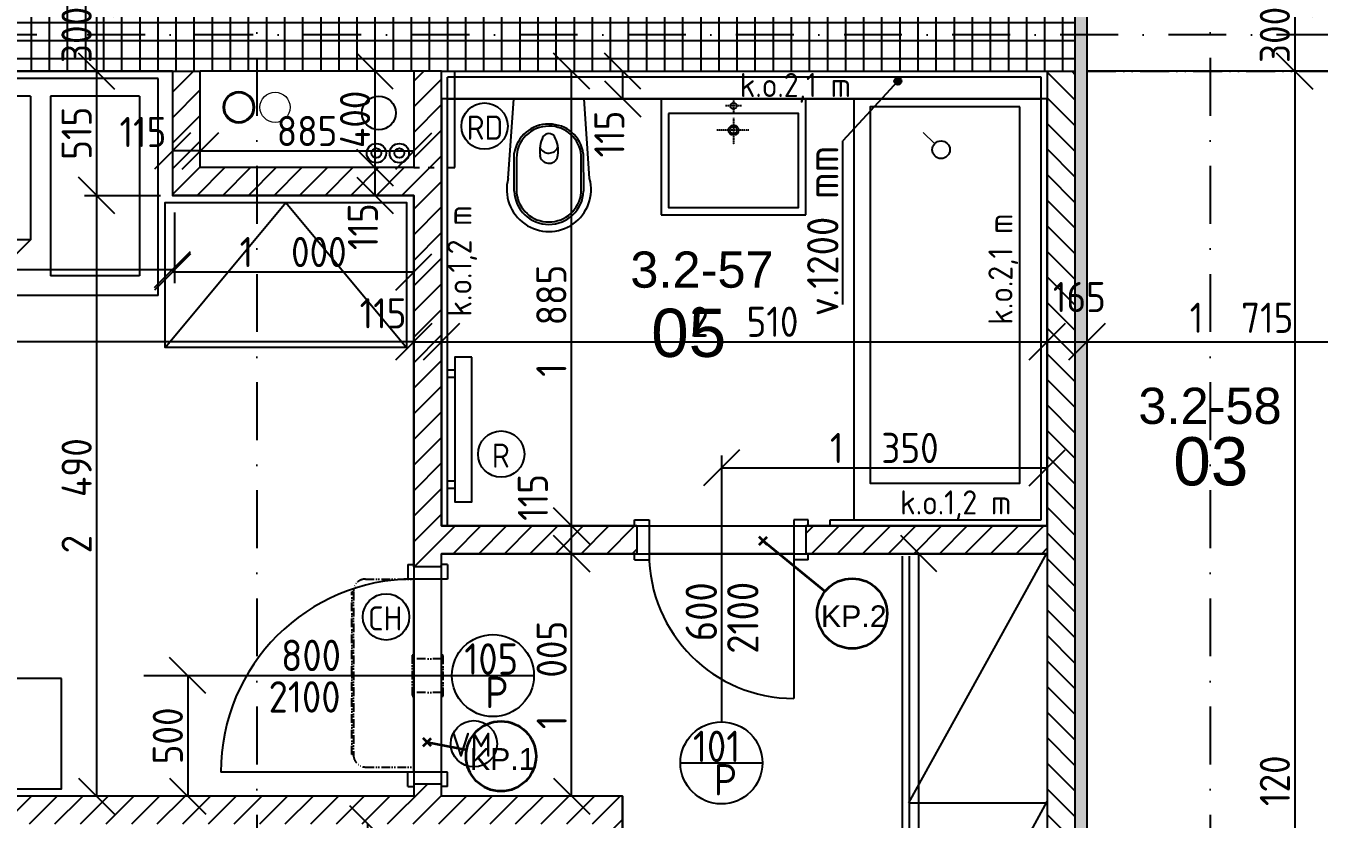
# Model space of a CAD drawing. Extents: x 4511820 to 5180432, y -1526536 to -944957.
# Drawn here: x 4984478 to 4989838, y -1146374 to -1143087 of the extents above; entities that cross this region are included whole.
import ezdxf

# ---------------------------------------------------------------- set-up
doc = ezdxf.new("R2010")
doc.units = 0
doc.header["$MEASUREMENT"] = 0
for name, pattern in [('ACAD_ISO03W100', [30, 12, -18]), ('ACAD_ISO12W100', [22, 12, -3, 0.5, -3, 0.5, -3]), ('BODKOCIARKOVANA_3', [5.6, 3, -1.3, 0, -1.3]), ('DASHED', [0.75, 0.5, -0.25])]:
    doc.linetypes.add(name, pattern=pattern)
doc.layers.get('0').update_dxf_attribs({"linetype": 'CONTINUOUS'})
doc.layers.get('Defpoints').update_dxf_attribs({"color": 61, "linetype": 'CONTINUOUS'})
for name, color, linetype in [('DVERE', 45, 'CONTINUOUS'), ('KÓTY', 4, 'CONTINUOUS'), ('MÚRY', 1, 'CONTINUOUS'), ('osi', 253, 'CONTINUOUS'), ('Plochy', 41, 'CONTINUOUS'), ('POPIS', 7, 'CONTINUOUS'), ('TENKÁ', 7, 'CONTINUOUS'), ('tzb', 153, 'CONTINUOUS'), ('Z-Kúrenie', 101, 'CONTINUOUS'), ('ZARIADENIE', 47, 'CONTINUOUS'), ('ZARIADOVACIE', 144, 'CONTINUOUS'), ('ZZ-chladenie', 133, 'CONTINUOUS'), ('zz-vetr', 52, 'CONTINUOUS'), ('ŠRAFY', 82, 'CONTINUOUS')]:
    doc.layers.add(name, color=color, linetype=linetype)
for name, color, linetype, lineweight in [('preklady', 74, 'CONTINUOUS', 35), ('zz-kanal-daždová', 136, 'CONTINUOUS', 40), ('zz-kanal-splaskova', 37, 'CONTINUOUS', 18)]:
    doc.layers.add(name, color=color, linetype=linetype, lineweight=lineweight)
doc.styles.add('ARIAL', font='arial.ttf')
doc.styles.add('STYLE1', font='isocp.shx')
doc.dimstyles.new('STANDARD-50', dxfattribs={"dimtxt": 125, "dimasz": 150, "dimexe": 10, "dimexo": 200, "dimgap": 20, "dimtad": 1, "dimdsep": 46, "dimlunit": 6, "dimtxsty": 'STYLE1', "dimblk1": 'OBLIQUE', "dimblk2": 'OBLIQUE', "dimsah": 1, "dimcen": 2.5, "dimse1": 1, "dimse2": 1, "dimadec": 0, "dimazin": 0, "dimtfac": 1, "dimtmove": 1, "dimatfit": 3, "dimldrblk": 'OBLIQUE', "dimfxl": 1, "dimtolj": 1, "dimtzin": 0, "dimarcsym": 0})
pattern_1 = [(45, (515270.5, 303822), (-53.0330086, 53.0330086), [])]

# ---------------------------------------------------------------- blocks, each defined once
blk = doc.blocks.new('JEDNOPOSTEL BEZ STOL')
at = {"layer": 'ZARIADENIE', "ltscale": 0.25}
for p, q in [((4459678.1, -1322230.2), (4457678.1, -1322230.2)), ((4457678.1, -1323130.2), (4457678.1, -1322230.2)), ((4459678.1, -1322230.2), (4459678.1, -1323130.2)), ((4459678.1, -1323130.2), (4457678.1, -1323130.2))]:
    blk.add_line(p, q, dxfattribs=at)
at = {"layer": 'ZARIADENIE', "color": 76, "ltscale": 0.25}
for p, q in [((4458999.7, -1322311.3), (4457739.6, -1322311.3)), ((4457739.6, -1323056.9), (4457739.6, -1322311.3)), ((4459149.7, -1322461.3), (4458999.7, -1322311.3)), ((4458999.7, -1322461.3), (4458999.7, -1322311.3)), ((4459601.7, -1322311.3), (4459232.3, -1322311.3)), ((4459232.3, -1323056.9), (4459232.3, -1322311.3)), ((4459601.7, -1323056.9), (4459601.7, -1322311.3)), ((4459149.7, -1322461.3), (4458999.7, -1322461.3)), ((4459149.7, -1323056.9), (4459149.7, -1322461.3)), ((4459149.7, -1323056.9), (4457739.6, -1323056.9)), ((4459601.7, -1323056.9), (4459232.3, -1323056.9))]:
    blk.add_line(p, q, dxfattribs=at)
blk = doc.blocks.new('SKRINA')
at = {"layer": 'ZARIADENIE'}
for p, q in [((4449069, -1324645.2), (4448469, -1324145.2)), ((4448469, -1325145.2), (4449069, -1324645.2))]:
    blk.add_line(p, q, dxfattribs=at)
blk.add_lwpolyline([(4448469, -1324145.2), (4448469, -1325145.2), (4449069, -1325145.2), (4449069, -1324145.2)], close=True, dxfattribs=at)
blk = doc.blocks.new('_OBLIQUE')
at = {"color": 0, "linetype": 'ByBlock'}
blk.add_line((-0.5, -0.5), (0.5, 0.5), dxfattribs=at)
blk = doc.blocks.new('*D18473')
at = {"layer": 'Defpoints', "color": 0}
for p in [(4984913.5, -1142974.2), (4984771, -1143274.2), (4984913.5, -1143274.2)]:
    blk.add_point(p, dxfattribs=at)
at = {"layer": 'KÓTY', "color": 0, "lineweight": -2}
blk.add_line((4984771, -1142974.2), (4984771, -1143274.2), dxfattribs=at)
at = {"layer": 'KÓTY', "color": 0, "linetype": 'ByBlock', "lineweight": -2, "xscale": 150, "yscale": 150, "zscale": 150}
for p, rotation in [((4984771, -1142974.2), 90), ((4984771, -1143274.2), 270)]:
    blk.add_blockref('_OBLIQUE', p, dxfattribs=dict(at, rotation=rotation))
at = {"layer": 'KÓTY', "color": 0, "insert": (4984688.5, -1143124.2), "char_height": 125, "attachment_point": 5, "rotation": 90, "style": 'STYLE1'}
blk.add_mtext('\\A1;300', dxfattribs=at)
blk = doc.blocks.new('*D18474')
at = {"layer": 'Defpoints', "color": 0}
for p in [(4984913.5, -1143274.2), (4984771, -1143789.2), (4985086, -1143789.2)]:
    blk.add_point(p, dxfattribs=at)
at = {"layer": 'KÓTY', "color": 0, "lineweight": -2}
blk.add_line((4984771, -1143274.2), (4984771, -1143789.2), dxfattribs=at)
at = {"layer": 'KÓTY', "color": 0, "linetype": 'ByBlock', "lineweight": -2, "xscale": 150, "yscale": 150, "zscale": 150}
for p, rotation in [((4984771, -1143274.2), 90), ((4984771, -1143789.2), 270)]:
    blk.add_blockref('_OBLIQUE', p, dxfattribs=dict(at, rotation=rotation))
at = {"layer": 'KÓTY', "color": 0, "insert": (4984688.5, -1143531.7), "char_height": 125, "attachment_point": 5, "rotation": 90, "style": 'STYLE1'}
blk.add_mtext('\\A1;515', dxfattribs=at)
blk = doc.blocks.new('*D18475')
at = {"layer": 'Defpoints', "color": 0}
for p in [(4985086, -1143789.2), (4984771, -1146279.2), (4985086, -1146279.2)]:
    blk.add_point(p, dxfattribs=at)
at = {"layer": 'KÓTY', "color": 0, "lineweight": -2}
blk.add_line((4984771, -1143789.2), (4984771, -1146279.2), dxfattribs=at)
at = {"layer": 'KÓTY', "color": 0, "linetype": 'ByBlock', "lineweight": -2, "xscale": 150, "yscale": 150, "zscale": 150}
for p, rotation in [((4984771, -1143789.2), 90), ((4984771, -1146279.2), 270)]:
    blk.add_blockref('_OBLIQUE', p, dxfattribs=dict(at, rotation=rotation))
at = {"layer": 'KÓTY', "color": 0, "insert": (4984688.5, -1145034.2), "char_height": 125, "attachment_point": 5, "rotation": 90, "style": 'STYLE1'}
blk.add_mtext('\\A1;2ﾠ490', dxfattribs=at)
blk = doc.blocks.new('*D18499')
at = {"layer": 'Defpoints', "color": 0}
for p in [(4987884, -1143274.2), (4986951.5, -1143389.2), (4987884, -1143389.2)]:
    blk.add_point(p, dxfattribs=at)
at = {"layer": 'KÓTY', "color": 0, "lineweight": -2}
blk.add_line((4986951.5, -1143274.2), (4986951.5, -1143389.2), dxfattribs=at)
at = {"layer": 'KÓTY', "color": 0, "linetype": 'ByBlock', "lineweight": -2, "xscale": 150, "yscale": 150, "zscale": 150}
for p, rotation in [((4986951.5, -1143274.2), 90), ((4986951.5, -1143389.2), 270)]:
    blk.add_blockref('_OBLIQUE', p, dxfattribs=dict(at, rotation=rotation))
at = {"layer": 'KÓTY', "color": 0, "insert": (4986896.5, -1143535), "char_height": 125, "attachment_point": 5, "rotation": 90, "style": 'STYLE1'}
blk.add_mtext('\\A1;115', dxfattribs=at)
blk = doc.blocks.new('*D18500')
at = {"layer": 'Defpoints', "color": 0}
for p in [(4985086, -1143789.2), (4986086, -1143789.2), (4986086, -1144106.5)]:
    blk.add_point(p, dxfattribs=at)
at = {"layer": 'KÓTY', "color": 0, "lineweight": -2}
blk.add_line((4985086, -1144106.5), (4986086, -1144106.5), dxfattribs=at)
at = {"layer": 'KÓTY', "color": 0, "linetype": 'ByBlock', "lineweight": -2, "xscale": 150, "yscale": 150, "zscale": 150, "rotation": 180}
blk.add_blockref('_OBLIQUE', (4985086, -1144106.5), dxfattribs=at)
at = {"layer": 'KÓTY', "color": 0, "linetype": 'ByBlock', "lineweight": -2, "xscale": 150, "yscale": 150, "zscale": 150}
blk.add_blockref('_OBLIQUE', (4986086, -1144106.5), dxfattribs=at)
at = {"layer": 'KÓTY', "color": 0, "insert": (4985586, -1144024), "char_height": 125, "attachment_point": 5, "style": 'STYLE1'}
blk.add_mtext('\\A1;1ﾠ000', dxfattribs=at)
blk = doc.blocks.new('*D18501')
at = {"layer": 'Defpoints', "color": 0}
for p in [(4980951, -1143789.2), (4986086, -1143789.2), (4980951, -1144395.5)]:
    blk.add_point(p, dxfattribs=at)
at = {"layer": 'KÓTY', "color": 0, "lineweight": -2}
blk.add_line((4986086, -1144395.5), (4980951, -1144395.5), dxfattribs=at)
at = {"layer": 'KÓTY', "color": 0, "linetype": 'ByBlock', "lineweight": -2, "xscale": 150, "yscale": 150, "zscale": 150, "rotation": 180}
blk.add_blockref('_OBLIQUE', (4980951, -1144395.5), dxfattribs=at)
at = {"layer": 'KÓTY', "color": 0, "linetype": 'ByBlock', "lineweight": -2, "xscale": 150, "yscale": 150, "zscale": 150}
blk.add_blockref('_OBLIQUE', (4986086, -1144395.5), dxfattribs=at)
at = {"layer": 'KÓTY', "color": 0, "insert": (4983518.5, -1144313), "char_height": 125, "attachment_point": 5, "style": 'STYLE1'}
blk.add_mtext('\\A1;5ﾠ135', dxfattribs=at)
blk = doc.blocks.new('*D18502')
at = {"layer": 'Defpoints', "color": 0}
for p in [(4986086, -1144395.5), (4986201, -1144395.5), (4986201, -1144395.5)]:
    blk.add_point(p, dxfattribs=at)
at = {"layer": 'KÓTY', "color": 0, "lineweight": -2}
blk.add_line((4986086, -1144395.5), (4986201, -1144395.5), dxfattribs=at)
at = {"layer": 'KÓTY', "color": 0, "linetype": 'ByBlock', "lineweight": -2, "xscale": 150, "yscale": 150, "zscale": 150, "rotation": 180}
blk.add_blockref('_OBLIQUE', (4986086, -1144395.5), dxfattribs=at)
at = {"layer": 'KÓTY', "color": 0, "linetype": 'ByBlock', "lineweight": -2, "xscale": 150, "yscale": 150, "zscale": 150}
blk.add_blockref('_OBLIQUE', (4986201, -1144395.5), dxfattribs=at)
at = {"layer": 'KÓTY', "color": 0, "insert": (4985958.5, -1144278), "char_height": 125, "attachment_point": 5, "style": 'STYLE1'}
blk.add_mtext('\\A1;115', dxfattribs=at)
blk = doc.blocks.new('*D18503')
at = {"layer": 'Defpoints', "color": 0}
for p in [(4986201, -1144395.5), (4988711, -1144395.5), (4988711, -1144395.5)]:
    blk.add_point(p, dxfattribs=at)
at = {"layer": 'KÓTY', "color": 0, "lineweight": -2}
blk.add_line((4986201, -1144395.5), (4988711, -1144395.5), dxfattribs=at)
at = {"layer": 'KÓTY', "color": 0, "linetype": 'ByBlock', "lineweight": -2, "xscale": 150, "yscale": 150, "zscale": 150, "rotation": 180}
blk.add_blockref('_OBLIQUE', (4986201, -1144395.5), dxfattribs=at)
at = {"layer": 'KÓTY', "color": 0, "linetype": 'ByBlock', "lineweight": -2, "xscale": 150, "yscale": 150, "zscale": 150}
blk.add_blockref('_OBLIQUE', (4988711, -1144395.5), dxfattribs=at)
at = {"layer": 'KÓTY', "color": 0, "insert": (4987456, -1144313), "char_height": 125, "attachment_point": 5, "style": 'STYLE1'}
blk.add_mtext('\\A1;2ﾠ510', dxfattribs=at)
blk = doc.blocks.new('*D18504')
at = {"layer": 'Defpoints', "color": 0}
for p in [(4988711, -1144395.5), (4988876, -1144395.5), (4988876, -1144395.5)]:
    blk.add_point(p, dxfattribs=at)
at = {"layer": 'KÓTY', "color": 0, "lineweight": -2}
blk.add_line((4988711, -1144395.5), (4988876, -1144395.5), dxfattribs=at)
at = {"layer": 'KÓTY', "color": 0, "linetype": 'ByBlock', "lineweight": -2, "xscale": 150, "yscale": 150, "zscale": 150, "rotation": 180}
blk.add_blockref('_OBLIQUE', (4988711, -1144395.5), dxfattribs=at)
at = {"layer": 'KÓTY', "color": 0, "linetype": 'ByBlock', "lineweight": -2, "xscale": 150, "yscale": 150, "zscale": 150}
blk.add_blockref('_OBLIQUE', (4988876, -1144395.5), dxfattribs=at)
at = {"layer": 'KÓTY', "color": 0, "insert": (4988844.3, -1144210.5), "char_height": 125, "attachment_point": 5, "style": 'STYLE1'}
blk.add_mtext('\\A1;165', dxfattribs=at)
blk = doc.blocks.new('*D18505')
at = {"layer": 'Defpoints', "color": 0}
for p in [(4988876, -1144395.5), (4990591, -1144395.5), (4990591, -1144395.5)]:
    blk.add_point(p, dxfattribs=at)
at = {"layer": 'KÓTY', "color": 0, "lineweight": -2}
blk.add_line((4988876, -1144395.5), (4990591, -1144395.5), dxfattribs=at)
at = {"layer": 'KÓTY', "color": 0, "linetype": 'ByBlock', "lineweight": -2, "xscale": 150, "yscale": 150, "zscale": 150, "rotation": 180}
blk.add_blockref('_OBLIQUE', (4988876, -1144395.5), dxfattribs=at)
at = {"layer": 'KÓTY', "color": 0, "linetype": 'ByBlock', "lineweight": -2, "xscale": 150, "yscale": 150, "zscale": 150}
blk.add_blockref('_OBLIQUE', (4990591, -1144395.5), dxfattribs=at)
at = {"layer": 'KÓTY', "color": 0, "insert": (4989516.5, -1144296.5), "char_height": 125, "attachment_point": 5, "style": 'STYLE1'}
blk.add_mtext('\\A1;1ﾠ715', dxfattribs=at)
blk = doc.blocks.new('*D18509')
at = {"layer": 'Defpoints', "color": 0}
for p in [(4985086, -1143531.7), (4980951, -1143804.2), (4985086, -1144096.5)]:
    blk.add_point(p, dxfattribs=at)
at = {"layer": 'KÓTY', "color": 0, "lineweight": -2}
blk.add_line((4980951, -1144096.5), (4985086, -1144096.5), dxfattribs=at)
at = {"layer": 'KÓTY', "color": 0, "linetype": 'ByBlock', "lineweight": -2, "xscale": 150, "yscale": 150, "zscale": 150, "rotation": 180}
blk.add_blockref('_OBLIQUE', (4980951, -1144096.5), dxfattribs=at)
at = {"layer": 'KÓTY', "color": 0, "linetype": 'ByBlock', "lineweight": -2, "xscale": 150, "yscale": 150, "zscale": 150}
blk.add_blockref('_OBLIQUE', (4985086, -1144096.5), dxfattribs=at)
at = {"layer": 'KÓTY', "color": 0, "insert": (4983018.5, -1144014), "char_height": 125, "attachment_point": 5, "style": 'STYLE1'}
blk.add_mtext('\\A1;4ﾠ135', dxfattribs=at)
blk = doc.blocks.new('*D18510')
at = {"layer": 'Defpoints', "color": 0}
for p in [(4987361, -1144866.5), (4988711, -1144866.5), (4988711, -1144918.5)]:
    blk.add_point(p, dxfattribs=at)
at = {"layer": 'KÓTY', "color": 0, "lineweight": -2}
blk.add_line((4987361, -1144918.5), (4988711, -1144918.5), dxfattribs=at)
at = {"layer": 'KÓTY', "color": 0, "linetype": 'ByBlock', "lineweight": -2, "xscale": 150, "yscale": 150, "zscale": 150, "rotation": 180}
blk.add_blockref('_OBLIQUE', (4987361, -1144918.5), dxfattribs=at)
at = {"layer": 'KÓTY', "color": 0, "linetype": 'ByBlock', "lineweight": -2, "xscale": 150, "yscale": 150, "zscale": 150}
blk.add_blockref('_OBLIQUE', (4988711, -1144918.5), dxfattribs=at)
at = {"layer": 'KÓTY', "color": 0, "insert": (4988036, -1144836), "char_height": 125, "attachment_point": 5, "style": 'STYLE1'}
blk.add_mtext('\\A1;1ﾠ350', dxfattribs=at)
blk = doc.blocks.new('*D18511')
at = {"layer": 'Defpoints', "color": 0}
for p in [(4986584, -1145779.2), (4984998, -1146279.2), (4985149, -1146279.2)]:
    blk.add_point(p, dxfattribs=at)
at = {"layer": 'KÓTY', "color": 0, "lineweight": -2}
blk.add_line((4985149, -1145779.2), (4985149, -1146279.2), dxfattribs=at)
at = {"layer": 'KÓTY', "color": 0, "linetype": 'ByBlock', "lineweight": -2, "xscale": 150, "yscale": 150, "zscale": 150}
for p, rotation in [((4985149, -1145779.2), 90), ((4985149, -1146279.2), 270)]:
    blk.add_blockref('_OBLIQUE', p, dxfattribs=dict(at, rotation=rotation))
at = {"layer": 'KÓTY', "color": 0, "insert": (4985066.5, -1146029.2), "char_height": 125, "attachment_point": 5, "rotation": 90, "style": 'STYLE1'}
blk.add_mtext('\\A1;500', dxfattribs=at)
blk = doc.blocks.new('*D18512')
at = {"layer": 'Defpoints', "color": 0}
for p in [(4986740, -1145274.2), (4986951, -1145274.2), (4986951, -1146279.2)]:
    blk.add_point(p, dxfattribs=at)
at = {"layer": 'KÓTY', "color": 0, "lineweight": -2}
blk.add_line((4986740, -1146279.2), (4986740, -1145274.2), dxfattribs=at)
at = {"layer": 'KÓTY', "color": 0, "linetype": 'ByBlock', "lineweight": -2, "xscale": 150, "yscale": 150, "zscale": 150}
for p, rotation in [((4986740, -1145274.2), 90), ((4986740, -1146279.2), 270)]:
    blk.add_blockref('_OBLIQUE', p, dxfattribs=dict(at, rotation=rotation))
at = {"layer": 'KÓTY', "color": 0, "insert": (4986657.5, -1145776.7), "char_height": 125, "attachment_point": 5, "rotation": 90, "style": 'STYLE1'}
blk.add_mtext('\\A1;1ﾠ005', dxfattribs=at)
blk = doc.blocks.new('*D18513')
at = {"layer": 'Defpoints', "color": 0}
for p in [(4986740, -1145159.2), (4986740, -1145159.2), (4986740, -1145274.2)]:
    blk.add_point(p, dxfattribs=at)
at = {"layer": 'KÓTY', "color": 0, "lineweight": -2}
blk.add_line((4986740, -1145274.2), (4986740, -1145159.2), dxfattribs=at)
at = {"layer": 'KÓTY', "color": 0, "linetype": 'ByBlock', "lineweight": -2, "xscale": 150, "yscale": 150, "zscale": 150}
for p, rotation in [((4986740, -1145159.2), 90), ((4986740, -1145274.2), 270)]:
    blk.add_blockref('_OBLIQUE', p, dxfattribs=dict(at, rotation=rotation))
at = {"layer": 'KÓTY', "color": 0, "insert": (4986579.5, -1145041), "char_height": 125, "attachment_point": 5, "rotation": 90, "style": 'STYLE1'}
blk.add_mtext('\\A1;115', dxfattribs=at)
blk = doc.blocks.new('*D18514')
at = {"layer": 'Defpoints', "color": 0}
for p in [(4986201, -1143274.2), (4986740, -1143274.2), (4986201, -1145159.2)]:
    blk.add_point(p, dxfattribs=at)
at = {"layer": 'KÓTY', "color": 0, "lineweight": -2}
blk.add_line((4986740, -1145159.2), (4986740, -1143274.2), dxfattribs=at)
at = {"layer": 'KÓTY', "color": 0, "linetype": 'ByBlock', "lineweight": -2, "xscale": 150, "yscale": 150, "zscale": 150}
for p, rotation in [((4986740, -1143274.2), 90), ((4986740, -1145159.2), 270)]:
    blk.add_blockref('_OBLIQUE', p, dxfattribs=dict(at, rotation=rotation))
at = {"layer": 'KÓTY', "color": 0, "insert": (4986656, -1144309), "char_height": 125, "attachment_point": 5, "rotation": 90, "style": 'STYLE1'}
blk.add_mtext('\\A1;1ﾠ885', dxfattribs=at)
blk = doc.blocks.new('*D18516')
at = {"layer": 'Defpoints', "color": 0}
for p in [(4985748, -1146394.2), (4985896, -1146394.2), (4985748, -1147444.2)]:
    blk.add_point(p, dxfattribs=at)
at = {"layer": 'KÓTY', "color": 0, "lineweight": -2}
blk.add_line((4985896, -1147444.2), (4985896, -1146394.2), dxfattribs=at)
at = {"layer": 'KÓTY', "color": 0, "linetype": 'ByBlock', "lineweight": -2, "xscale": 150, "yscale": 150, "zscale": 150}
for p, rotation in [((4985896, -1146394.2), 90), ((4985896, -1147444.2), 270)]:
    blk.add_blockref('_OBLIQUE', p, dxfattribs=dict(at, rotation=rotation))
at = {"layer": 'KÓTY', "color": 0, "insert": (4985813.5, -1146919.2), "char_height": 125, "attachment_point": 5, "rotation": 90, "style": 'STYLE1'}
blk.add_mtext('\\A1;1ﾠ050', dxfattribs=at)
blk = doc.blocks.new('*D18526')
at = {"layer": 'Defpoints', "color": 0}
for p in [(4989737, -1142974.2), (4989737, -1143274.2), (4989737, -1143274.2)]:
    blk.add_point(p, dxfattribs=at)
at = {"layer": 'KÓTY', "color": 0, "lineweight": -2}
blk.add_line((4989737, -1142974.2), (4989737, -1143274.2), dxfattribs=at)
at = {"layer": 'KÓTY', "color": 0, "linetype": 'ByBlock', "lineweight": -2, "xscale": 150, "yscale": 150, "zscale": 150}
for p, rotation in [((4989737, -1142974.2), 90), ((4989737, -1143274.2), 270)]:
    blk.add_blockref('_OBLIQUE', p, dxfattribs=dict(at, rotation=rotation))
at = {"layer": 'KÓTY', "color": 0, "insert": (4989654.5, -1143124.2), "char_height": 125, "attachment_point": 5, "rotation": 90, "style": 'STYLE1'}
blk.add_mtext('\\A1;300', dxfattribs=at)
blk = doc.blocks.new('*D18527')
at = {"layer": 'Defpoints', "color": 0}
for p in [(4988876, -1143274.2), (4988876, -1149394.2), (4989737, -1149394.2)]:
    blk.add_point(p, dxfattribs=at)
at = {"layer": 'KÓTY', "color": 0, "lineweight": -2}
blk.add_line((4989737, -1143274.2), (4989737, -1149394.2), dxfattribs=at)
at = {"layer": 'KÓTY', "color": 0, "linetype": 'ByBlock', "lineweight": -2, "xscale": 150, "yscale": 150, "zscale": 150}
for p, rotation in [((4989737, -1143274.2), 90), ((4989737, -1149394.2), 270)]:
    blk.add_blockref('_OBLIQUE', p, dxfattribs=dict(at, rotation=rotation))
at = {"layer": 'KÓTY', "color": 0, "insert": (4989654.5, -1146334.2), "char_height": 125, "attachment_point": 5, "rotation": 90, "style": 'STYLE1'}
blk.add_mtext('\\A1;6ﾠ120', dxfattribs=at)
blk = doc.blocks.new('*D18560')
at = {"layer": 'Defpoints', "color": 0}
for p in [(4985201, -1143274.2), (4986086, -1143274.2), (4986086, -1143605)]:
    blk.add_point(p, dxfattribs=at)
at = {"layer": 'KÓTY', "color": 0, "lineweight": -2}
blk.add_line((4985201, -1143605), (4986086, -1143605), dxfattribs=at)
at = {"layer": 'KÓTY', "color": 0, "linetype": 'ByBlock', "lineweight": -2, "xscale": 150, "yscale": 150, "zscale": 150, "rotation": 180}
blk.add_blockref('_OBLIQUE', (4985201, -1143605), dxfattribs=at)
at = {"layer": 'KÓTY', "color": 0, "linetype": 'ByBlock', "lineweight": -2, "xscale": 150, "yscale": 150, "zscale": 150}
blk.add_blockref('_OBLIQUE', (4986086, -1143605), dxfattribs=at)
at = {"layer": 'KÓTY', "color": 0, "insert": (4985643.5, -1143522.5), "char_height": 125, "attachment_point": 5, "style": 'STYLE1'}
blk.add_mtext('\\A1;885', dxfattribs=at)
blk = doc.blocks.new('*D18561')
at = {"layer": 'Defpoints', "color": 0}
for p in [(4985086, -1143605), (4985086, -1143605), (4985201, -1143605)]:
    blk.add_point(p, dxfattribs=at)
at = {"layer": 'KÓTY', "color": 0, "lineweight": -2}
blk.add_line((4985201, -1143605), (4985086, -1143605), dxfattribs=at)
at = {"layer": 'KÓTY', "color": 0, "linetype": 'ByBlock', "lineweight": -2, "xscale": 150, "yscale": 150, "zscale": 150, "rotation": 180}
blk.add_blockref('_OBLIQUE', (4985086, -1143605), dxfattribs=at)
at = {"layer": 'KÓTY', "color": 0, "linetype": 'ByBlock', "lineweight": -2, "xscale": 150, "yscale": 150, "zscale": 150}
blk.add_blockref('_OBLIQUE', (4985201, -1143605), dxfattribs=at)
at = {"layer": 'KÓTY', "color": 0, "insert": (4984963.5, -1143526.5), "char_height": 125, "attachment_point": 5, "style": 'STYLE1'}
blk.add_mtext('\\A1;115', dxfattribs=at)
blk = doc.blocks.new('*D18562')
at = {"layer": 'Defpoints', "color": 0}
for p in [(4986086, -1143274.2), (4985925, -1143674.2), (4986086, -1143674.2)]:
    blk.add_point(p, dxfattribs=at)
at = {"layer": 'KÓTY', "color": 0, "lineweight": -2}
blk.add_line((4985925, -1143274.2), (4985925, -1143674.2), dxfattribs=at)
at = {"layer": 'KÓTY', "color": 0, "linetype": 'ByBlock', "lineweight": -2, "xscale": 150, "yscale": 150, "zscale": 150}
for p, rotation in [((4985925, -1143274.2), 90), ((4985925, -1143674.2), 270)]:
    blk.add_blockref('_OBLIQUE', p, dxfattribs=dict(at, rotation=rotation))
at = {"layer": 'KÓTY', "color": 0, "insert": (4985842.5, -1143474.2), "char_height": 125, "attachment_point": 5, "rotation": 90, "style": 'STYLE1'}
blk.add_mtext('\\A1;400', dxfattribs=at)
blk = doc.blocks.new('*D18563')
at = {"layer": 'Defpoints', "color": 0}
for p in [(4986086, -1143674.2), (4985925, -1143789.2), (4986086, -1143789.2)]:
    blk.add_point(p, dxfattribs=at)
at = {"layer": 'KÓTY', "color": 0, "lineweight": -2}
blk.add_line((4985925, -1143674.2), (4985925, -1143789.2), dxfattribs=at)
at = {"layer": 'KÓTY', "color": 0, "linetype": 'ByBlock', "lineweight": -2, "xscale": 150, "yscale": 150, "zscale": 150}
for p, rotation in [((4985925, -1143674.2), 90), ((4985925, -1143789.2), 270)]:
    blk.add_blockref('_OBLIQUE', p, dxfattribs=dict(at, rotation=rotation))
at = {"layer": 'KÓTY', "color": 0, "insert": (4985875, -1143919), "char_height": 125, "attachment_point": 5, "rotation": 90, "style": 'STYLE1'}
blk.add_mtext('\\A1;115', dxfattribs=at)
blk = doc.blocks.new('*D18564')
at = {"layer": 'Defpoints', "color": 0}
for p in [(4988179, -1145274.2), (4988522.5, -1145274.2), (4988580, -1149394.2)]:
    blk.add_point(p, dxfattribs=at)
at = {"layer": 'KÓTY', "color": 0, "lineweight": -2}
blk.add_line((4988179, -1149394.2), (4988179, -1145274.2), dxfattribs=at)
at = {"layer": 'KÓTY', "color": 0, "linetype": 'ByBlock', "lineweight": -2, "xscale": 150, "yscale": 150, "zscale": 150}
for p, rotation in [((4988179, -1145274.2), 90), ((4988179, -1149394.2), 270)]:
    blk.add_blockref('_OBLIQUE', p, dxfattribs=dict(at, rotation=rotation))
at = {"layer": 'KÓTY', "color": 0, "insert": (4988096.5, -1147334.2), "char_height": 125, "attachment_point": 5, "rotation": 90, "style": 'STYLE1'}
blk.add_mtext('\\A1;4ﾠ120', dxfattribs=at)
blk = doc.blocks.new('chlj3')
at = {"layer": 'ZZ-chladenie', "linetype": 'ACAD_ISO12W100', "ltscale": 3}
for p, q in [((5005195.8, -1151691.8), (5005395.8, -1151691.8)), ((5005195.8, -1152470.8), (5005395.8, -1152470.8))]:
    blk.add_line(p, q, dxfattribs=at)
blk.add_lwpolyline([(5005145.8, -1152419.2), (5005138.4, -1152419.2), (5005138.4, -1151744.5), (5005145.8, -1151744.5)], close=True, dxfattribs=at)
for centre, start, end in [((5005195.8, -1151741.8), 90, 180), ((5005195.8, -1152420.8), 180, 270)]:
    blk.add_arc(centre, 50, start, end, dxfattribs=at)

msp = doc.modelspace()

# ---------------------------------------------------------------- hatches: boundary and pattern name
at = {"layer": 'KÓTY'}
h = msp.add_hatch(color=256, dxfattribs=at)
h.dxf.hatch_style = 1
h.paths.add_polyline_path([(4988107.5, -1143315.5, 0.65381715), (4988082.326, -1143304.478, 1.52947961)])
at = {"layer": 'ŠRAFY', "ltscale": 0.25}
h = msp.add_hatch(dxfattribs=at)
h.set_pattern_fill('ANSI37', color=256, scale=600, angle=45)
h.set_pattern_definition([(90, (-3307273.674, 668852.734), (-75, 1e-14), []), (180, (-3307273.674, 668852.734), (-1e-14, -75), [])])
h.paths.add_polyline_path([(4988826, -1142974.191), (4980951, -1142974.191), (4980951, -1143274.191), (4985086, -1143274.191), (4985201, -1143274.191), (4986086, -1143274.191), (4986201, -1143274.191), (4988711, -1143274.191), (4988826, -1143274.191)])
at = {"layer": 'ŠRAFY'}
h = msp.add_hatch(dxfattribs=at)
h.set_pattern_fill('DOTS', color=256, scale=250, angle=90)
h.set_pattern_definition([(90, (-71441.844, -23850), (-15.625, 7.8125), [0, -15.625])])
h.paths.add_polyline_path([(4988876, -1151249.191), (4988876, -1149694.191), (4988876, -1149394.191), (4988876, -1143274.191), (4988876, -1142974.191), (4988826, -1142974.191), (4988826, -1143274.191), (4988826, -1149394.191), (4988826, -1149694.191), (4988826, -1151299.191)])
at = {"layer": 'ŠRAFY', "ltscale": 0.25}
h = msp.add_hatch(dxfattribs=at)
h.set_pattern_fill('ANSI31', color=256, scale=600, style=0)
h.set_pattern_definition(pattern_1)
h.paths.add_polyline_path([(4986086, -1145329.191), (4986201, -1145329.191), (4986201, -1145319.191), (4986201, -1145274.191), (4987001, -1145274.191), (4987011, -1145274.191), (4987011, -1145159.191), (4987001, -1145159.191), (4986226, -1145159.191), (4986201, -1145159.191), (4986201, -1143789.191), (4986201, -1143274.191), (4986086, -1143274.191), (4986086, -1143674.191), (4985201, -1143674.191), (4985201, -1143274.191), (4985086, -1143274.191), (4985086, -1143789.191), (4986086, -1143789.191), (4986086, -1145319.191)])
h = msp.add_hatch(dxfattribs=at)
h.set_pattern_fill('ANSI31', color=256, scale=600, angle=90, style=0)
h.set_pattern_definition([(135, (-2976355.03, 198812.926), (-53.0330086, -53.0330086), [])])
h.paths.add_polyline_path([(4988826, -1149394.191), (4988826, -1143274.191), (4988711, -1143274.191), (4988711, -1145159.191), (4988711, -1145274.191), (4988711, -1149394.191)])
h = msp.add_hatch(dxfattribs=at)
h.set_pattern_fill('ANSI31', color=256, scale=600, style=0)
h.set_pattern_definition(pattern_1)
h.paths.add_polyline_path([(4987711, -1145159.191), (4987711, -1145274.191), (4987721, -1145274.191), (4988711, -1145274.191), (4988711, -1145159.191), (4987811, -1145159.191), (4987721, -1145159.191)])
h = msp.add_hatch(dxfattribs=at)
h.set_pattern_fill('ANSI31', color=256, scale=600, style=0)
h.set_pattern_definition(pattern_1)
h.paths.add_polyline_path([(4980951, -1146394.191), (4986836, -1146394.191), (4986836, -1146994.191), (4986951, -1146994.191), (4986951, -1146279.191), (4986201, -1146279.191), (4986201, -1146229.191), (4986086, -1146229.191), (4986086, -1146279.191), (4980951, -1146279.191)])

# ---------------------------------------------------------------- linework, layer by layer
at = {"layer": 'DVERE', "ltscale": 0.25}
for p, q in [((4987361, -1144866.535), (4987361, -1145971.191)), ((4987001, -1145134.191), (4987061, -1145134.191)), ((4987001, -1145159.191), (4987001, -1145134.191)), ((4987061, -1145134.191), (4987061, -1145299.191)), ((4987721, -1145134.191), (4987661, -1145134.191)), ((4987661, -1145134.191), (4987661, -1145299.191)), ((4987721, -1145159.191), (4987721, -1145134.191)), ((4987061, -1145159.191), (4987661, -1145159.191)), ((4987001, -1145299.191), (4987001, -1145274.191)), ((4987001, -1145299.191), (4987061, -1145299.191)), ((4987661, -1145274.191), (4987061, -1145274.191)), ((4987661, -1145274.191), (4987661, -1145874.191)), ((4987721, -1145299.191), (4987661, -1145299.191)), ((4987721, -1145299.191), (4987721, -1145274.191)), ((4986061, -1145319.191), (4986061, -1145379.191)), ((4986061, -1145319.191), (4986086, -1145319.191)), ((4986226, -1145319.191), (4986201, -1145319.191)), ((4986226, -1145319.191), (4986226, -1145379.191)), ((4986226, -1145379.191), (4986061, -1145379.191)), ((4986086, -1146179.191), (4986086, -1145379.191)), ((4986201, -1146179.191), (4986201, -1145379.191)), ((4984967.5, -1145779.191), (4986370.156, -1145779.191)), ((4986244, -1145779.191), (4986584, -1145779.191)), ((4987191, -1146141.191), (4987531, -1146141.191)), ((4986086, -1146179.191), (4985286, -1146179.191)), ((4986061, -1146239.191), (4986061, -1146179.191)), ((4986226, -1146179.191), (4986061, -1146179.191)), ((4986226, -1146239.191), (4986226, -1146179.191)), ((4986061, -1146239.191), (4986086, -1146239.191)), ((4986226, -1146239.191), (4986201, -1146239.191))]:
    msp.add_line(p, q, dxfattribs=at)
for centre in [(4986414, -1145779.191), (4987361, -1146141.191)]:
    msp.add_circle(centre, 170, dxfattribs=at)
for centre, radius, start, end in [((4987661, -1145274.191), 600, 180, 270), ((4986086, -1146179.191), 800, 90, 180)]:
    msp.add_arc(centre, radius, start, end, dxfattribs=at)
at = {"layer": 'KÓTY'}
for p, q in [((4988092.5, -1143315.5), (4987864.5, -1143562.5)), ((4987864.5, -1144242), (4987864.5, -1143562.5)), ((4984720.5, -1143789.191), (4985035.5, -1143789.191)), ((4985096, -1144153), (4985096, -1143860.191))]:
    msp.add_line(p, q, dxfattribs=at)
msp.add_circle((4988092.5, -1143315.5), 15, dxfattribs=at)
at = {"layer": 'MÚRY'}
for p, q in [((4988876, -1142974.191), (4988876, -1151249.191)), ((4985086, -1143274.191), (4980951, -1143274.191)), ((4986086, -1143274.191), (4986086, -1143674.191)), ((4988711, -1143274.191), (4988711, -1145159.191)), ((4988711, -1145274.191), (4988711, -1149394.191)), ((4986086, -1146279.191), (4980951, -1146279.191)), ((4986951, -1146279.191), (4986201, -1146279.191))]:
    msp.add_line(p, q, dxfattribs=at)
at = {"layer": 'MÚRY', "ltscale": 0.25}
for p, q in [((4985086, -1143274.191), (4985086, -1143789.191)), ((4986086, -1143274.191), (4985201, -1143274.191)), ((4985201, -1143674.191), (4985201, -1143274.191)), ((4986201, -1143274.191), (4988711, -1143274.191)), ((4986201, -1143789.191), (4986201, -1143274.191)), ((4986086, -1143674.191), (4985201, -1143674.191)), ((4986086, -1143789.191), (4985086, -1143789.191)), ((4986086, -1145329.191), (4986086, -1143789.191)), ((4986201, -1145159.191), (4986201, -1143789.191)), ((4987011, -1145159.191), (4986201, -1145159.191)), ((4987011, -1145159.191), (4987011, -1145274.191)), ((4988711, -1145159.191), (4987711, -1145159.191)), ((4987711, -1145159.191), (4987711, -1145274.191)), ((4986201, -1145329.191), (4986201, -1145274.191)), ((4987011, -1145274.191), (4986201, -1145274.191)), ((4988711, -1145274.191), (4987711, -1145274.191)), ((4986201, -1145329.191), (4986086, -1145329.191)), ((4986086, -1146229.191), (4986086, -1146279.191)), ((4986201, -1146229.191), (4986086, -1146229.191)), ((4986201, -1146279.191), (4986201, -1146229.191)), ((4986951, -1146279.191), (4986951, -1146994.191))]:
    msp.add_line(p, q, dxfattribs=at)
at = {"layer": 'osi', "linetype": 'BODKOCIARKOVANA_3', "ltscale": 80}
for p, q in [((4985436, -1134257), (4985436, -1171774.191)), ((4989386, -1134257), (4989386, -1171774.191)), ((5041881, -1143124.191), (4978211, -1143124.191))]:
    msp.add_line(p, q, dxfattribs=at)
at = {"layer": 'Plochy'}
for points in [[(4980951, -1143274.191), (4985086, -1143274.191), (4985086, -1143789.191), (4986086, -1143789.191), (4986086, -1146279.191), (4980951, -1146279.191)], [(4990591, -1143274.191), (4988876, -1143274.191), (4988876, -1149394.191), (4990591, -1149394.191)], [(4988711, -1143389.191), (4986201, -1143389.191), (4986201, -1145159.191), (4988711, -1145159.191)], [(4986951, -1149394.191), (4986951, -1146279.191), (4986201, -1146279.191), (4986201, -1145274.191), (4988711, -1145274.191), (4988711, -1149394.191)]]:
    msp.add_lwpolyline(points, close=True, dxfattribs=at)
at = {"layer": 'preklady'}
for p, q in [((4987517.882, -1145237.616), (4987551.116, -1145204.382)), ((4987551.117, -1145237.617), (4987517.883, -1145204.383)), ((4987534.5, -1145221), (4987790.291, -1145430.354)), ((4986125.382, -1146072.116), (4986158.616, -1146038.882)), ((4986158.617, -1146072.117), (4986125.383, -1146038.883)), ((4986142, -1146055.5), (4986305.061, -1146086.56))]:
    msp.add_line(p, q, dxfattribs=at)
at = {"layer": 'preklady', "ltscale": 0.25}
for centre in [(4987902.5, -1145522.191), (4986447.5, -1146113.691)]:
    msp.add_circle(centre, 145, dxfattribs=at)
at = {"layer": 'TENKÁ'}
for p, q in [((4988826, -1142974.191), (4988826, -1151299.191)), ((4985086, -1143274.191), (4985201, -1143274.191)), ((4986201, -1143274.191), (4986086, -1143274.191)), ((4988711, -1143274.191), (4988826, -1143274.191)), ((4988711, -1145159.191), (4988711, -1145274.191))]:
    msp.add_line(p, q, dxfattribs=at)
at = {"layer": 'TENKÁ', "ltscale": 0.25}
for p, q in [((4986226, -1145159.191), (4986226, -1143299.191)), ((4988686, -1143299.191), (4986226, -1143299.191)), ((4988686, -1145134.191), (4988686, -1143299.191)), ((4986226, -1143389.191), (4988686, -1143389.191)), ((4987911, -1145134.191), (4987911, -1143389.191)), ((4987811, -1145134.191), (4988686, -1145134.191)), ((4987811, -1145159.191), (4987811, -1145134.191))]:
    msp.add_line(p, q, dxfattribs=at)
at = {"layer": 'TENKÁ', "linetype": 'ACAD_ISO12W100', "ltscale": 10}
msp.add_line((4988876, -1143274.191), (4989996, -1143274.191), dxfattribs=at)
at = {"layer": 'tzb'}
for p, q in [((4986256, -1143674.191), (4986256, -1143274.191)), ((4986226, -1143674.191), (4986256, -1143674.191))]:
    msp.add_line(p, q, dxfattribs=at)
at = {"layer": 'tzb', "linetype": 'ACAD_ISO03W100', "ltscale": 2}
msp.add_line((4986086, -1143674.191), (4986201, -1143674.191), dxfattribs=at)
at = {"layer": 'tzb'}
msp.add_circle((4986379.47, -1143502.327), 96, dxfattribs=at)
at = {"layer": 'Z-Kúrenie', "linetype": 'Continuous'}
for p, q in [((4986256, -1144514.191), (4986226, -1144514.191)), ((4986256, -1144544.191), (4986226, -1144544.191)), ((4986256, -1144974.191), (4986226, -1144974.191)), ((4986256, -1145004.191), (4986226, -1145004.191))]:
    msp.add_line(p, q, dxfattribs=at)
msp.add_lwpolyline([(4986326, -1144459.191), (4986256, -1144459.191), (4986256, -1145059.191), (4986326, -1145059.191)], close=True, dxfattribs=at)
at = {"layer": 'Z-Kúrenie'}
for centre, radius in [((4985931, -1143614.191), 40), ((4986026, -1143614.191), 40), ((4985931, -1143614.191), 20), ((4986026, -1143614.191), 20)]:
    msp.add_circle(centre, radius, dxfattribs=at)
at = {"layer": 'Z-Kúrenie', "linetype": 'Continuous'}
msp.add_circle((4986448.139, -1144861.234), 96, dxfattribs=at)
at = {"layer": 'ZARIADENIE'}
for p, q in [((4988111, -1149394.191), (4988111, -1145284.191)), ((4988138.24, -1146306.691), (4988708.24, -1145274.191)), ((4988141, -1149394.191), (4988141, -1145284.191)), ((4988141, -1147334.191), (4988711, -1146301.691)), ((4988141, -1146306.691), (4988711, -1146306.691))]:
    msp.add_line(p, q, dxfattribs=at)
at = {"layer": 'ZARIADENIE', "color": 45, "ltscale": 0.25}
msp.add_lwpolyline([(4984626, -1145791.424), (4983026, -1145791.424), (4983026, -1146249.191), (4984626, -1146249.191)], close=True, dxfattribs=at)
at = {"layer": 'ZARIADOVACIE'}
for p, q in [((4986477.187, -1143719.19), (4986500.263, -1143389.191)), ((4986814.813, -1143719.19), (4986791.737, -1143389.191)), ((4986501.782, -1143771.481), (4986501.782, -1143614.072)), ((4986511.637, -1143634.834), (4986511.637, -1143777.655)), ((4986779.647, -1143777.655), (4986779.647, -1143622.994)), ((4986788.545, -1143616.326), (4986789.671, -1143771.481))]:
    msp.add_line(p, q, dxfattribs=at)
at = {"layer": 'ZARIADOVACIE', "ltscale": 0.25}
for p, q in [((4987111, -1143389.191), (4987111, -1143869.191)), ((4987711, -1143869.191), (4987711, -1143389.191)), ((4987111, -1143869.191), (4987711, -1143869.191))]:
    msp.add_line(p, q, dxfattribs=at)
at = {"layer": 'ZARIADOVACIE', "linetype": 'DASHED'}
for p, q in [((4987443.863, -1143418.54), (4987378.137, -1143418.54)), ((4987411, -1143393.892), (4987411, -1143445.926)), ((4987411, -1143468.298), (4987411, -1143577.843)), ((4987473.988, -1143518.962), (4987342.535, -1143518.962))]:
    msp.add_line(p, q, dxfattribs=at)
at = {"layer": 'ZARIADOVACIE', "linetype": 'Continuous'}
for p, q in [((4986647.699, -1143494.071), (4986644.882, -1143493.508)), ((4986646, -1143502.16), (4986645.104, -1143502.981)), ((4986609.436, -1143628.189), (4986609.274, -1143624.479))]:
    msp.add_line(p, q, dxfattribs=at)
at = {"layer": 'ZARIADOVACIE', "ltscale": 0.25}
for points in [[(4988597.5, -1143421.664), (4987977.5, -1143421.664), (4987977.5, -1144981.664), (4988597.5, -1144981.664)], [(4987141, -1143449.191), (4987141, -1143839.191), (4987681, -1143839.191), (4987681, -1143449.191)], [(4987141, -1143449.191), (4987141, -1143839.191), (4987681, -1143839.191), (4987681, -1143449.191)]]:
    msp.add_lwpolyline(points, close=True, dxfattribs=at)
at = {"layer": 'ZARIADOVACIE', "linetype": 'DASHED'}
msp.add_circle((4987411.314, -1143418.539), 12.931, dxfattribs=at)
at = {"layer": 'ZARIADOVACIE', "linetype": 'Continuous'}
for centre, radius in [((4987411.273, -1143519.23), 20.877), ((4987411, -1143518.962), 14.781)]:
    msp.add_circle(centre, radius, dxfattribs=at)
at = {"layer": 'ZARIADOVACIE', "ltscale": 0.25}
msp.add_circle((4988271.01, -1143599.886), 36.624, dxfattribs=at)
at = {"layer": 'ZARIADOVACIE', "linetype": 'Continuous'}
for centre, radius, start, end in [((4986644.563, -1143638.335), 144.828, 89.874094, 170.355814), ((4986643.52, -1143634.855), 131.883, 89.311779, 179.990871), ((4986645.504, -1143562.899), 29.701, 36.344037, 144.266205), ((4986646.931, -1143635.457), 133.3, 5.364578, 90.399907), ((4986649.052, -1143634.772), 140.707, 7.532963, 90.550993), ((4986746.113, -1143605.1), 138.205, 154.477977, 188.060779), ((4986645.432, -1143572.789), 41.261, 206.767028, 336.409044), ((4986550.226, -1143607.109), 134.275, 353.23165, 27.408649), ((4986646, -1143618.504), 37.825, 194.836199, 353.274318), ((4986646, -1143764.423), 174.768, 165.000166, 15.000097), ((4986645.727, -1143765.107), 144.085, 182.535471, 357.464529), ((4986645.642, -1143764.547), 134.645, 185.586614, 354.413386)]:
    msp.add_arc(centre, radius, start, end, dxfattribs=at)
at = {"layer": 'ZZ-chladenie'}
msp.add_circle((4985970.799, -1145535.988), 96, dxfattribs=at)
at = {"layer": 'zz-kanal-daždová'}
msp.add_circle((4985361, -1143424.191), 62.5, dxfattribs=at)
at = {"layer": 'zz-kanal-splaskova'}
msp.add_line((4988244.477, -1143574.642), (4988196.386, -1143528.89), dxfattribs=at)
msp.add_circle((4985511, -1143424.191), 62.5, dxfattribs=at)
at = {"layer": 'zz-vetr', "linetype": 'ACAD_ISO12W100', "lineweight": -2, "ltscale": 3}
for p, q in [((4986201, -1145709.191), (4986086, -1145709.191)), ((4986201, -1145849.191), (4986086, -1145849.191))]:
    msp.add_line(p, q, dxfattribs=at)
for points in [[(4986079, -1145864.191), (4986086, -1145864.191), (4986086, -1145694.191), (4986079, -1145694.191)], [(4986201, -1145864.191), (4986208, -1145864.191), (4986208, -1145694.191), (4986201, -1145694.191)]]:
    msp.add_lwpolyline(points, close=True, dxfattribs=at)
at = {"layer": 'zz-vetr'}
for centre, radius in [((4985941, -1143447.692), 70), ((4986334.967, -1146061.895), 96)]:
    msp.add_circle(centre, radius, dxfattribs=at)

# ---------------------------------------------------------------- block references
at = {"layer": 'Plochy', "color": 2, "xscale": -1, "rotation": 180}
msp.add_blockref('JEDNOPOSTEL BEZ STOL', (525347.931, -2466434.383), dxfattribs=at)
at = {"layer": 'ZARIADENIE', "color": 2, "xscale": -1, "rotation": 269.9999999999999}
msp.add_blockref('SKRINA', (6310201.191, -5592888.191), dxfattribs=at)
at = {"layer": 'ZZ-chladenie'}
msp.add_blockref('chlj3', (-19309.821, 6312.579), dxfattribs=at)

# ---------------------------------------------------------------- texts
at = {"layer": 'DVERE', "style": 'STYLE1'}
for s, p in [('105', (4986294.97, -1145775.691)), ('P', (4986381.97, -1145914.328)), ('101', (4987242.47, -1146137.691)), ('P', (4987329.47, -1146276.328))]:
    msp.add_text(s, height=130, dxfattribs=at).set_placement(p)
at = {"layer": 'POPIS', "lineweight": 40, "ltscale": 0.25, "style": 'ARIAL'}
for s, height, p in [('3.2-57', 150, (4986983.269, -1144171.77)), ('05', 200, (4987069.811, -1144458.77)), ('3.2-58', 150, (4989088.769, -1144736.27)), ('03', 200, (4989233.811, -1144991.27))]:
    msp.add_text(s, height=height, dxfattribs=at).set_placement(p)
at = {"layer": 'preklady', "linetype": 'Continuous', "lineweight": 20, "style": 'ARIAL'}
for s, p in [('KP.2', (4987773.236, -1145578.448)), ('KP.1', (4986318.236, -1146169.948))]:
    msp.add_text(s, height=90, dxfattribs=at).set_placement(p)
at = {"layer": 'TENKÁ', "linetype": 'Continuous', "style": 'STYLE1'}
for s, height, p in [('k.o.2,1 m', 100, (4987436.937, -1143381.826)), ('k.o.1,2 m', 100, (4988101.393, -1145111.605)), ('800', 130, (4985535.981, -1145760.608)), ('2100', 130, (4985484.207, -1145932.716))]:
    msp.add_text(s, height=height, dxfattribs=at).set_placement(p)
for s, height, p in [('v.1200 mm', 130, (4987845.917, -1144290.128)), ('k.o.1,2 m', 100, (4986325.156, -1144291.642)), ('k.o.2,1 m', 100, (4988567.304, -1144325.284)), ('600', 130, (4987342.417, -1145637.106)), ('2100', 130, (4987514.524, -1145688.88))]:
    msp.add_text(s, height=height, rotation=90, dxfattribs=at).set_placement(p)
at = {"layer": 'tzb', "style": 'STYLE1'}
msp.add_text('RD', height=100, dxfattribs=at).set_placement((4986304.843, -1143558.526))
at = {"layer": 'Z-Kúrenie', "linetype": 'Continuous', "style": 'STYLE1'}
msp.add_text('R', height=100, dxfattribs=at).set_placement((4986409.512, -1144917.433))
at = {"layer": 'ZZ-chladenie', "style": 'STYLE1'}
msp.add_text('CH', height=100, dxfattribs=at).set_placement((4985896.171, -1145592.187))
at = {"layer": 'zz-vetr', "style": 'STYLE1'}
msp.add_text('VM', height=100, dxfattribs=at).set_placement((4986240.661, -1146115.908))

# ---------------------------------------------------------------- dimensions: what is measured, and where the dimension line sits
at = {"layer": 'KÓTY'}
for base, p1, p2, picture, middle in [((4984771, -1143274.191), (4984913.5, -1142974.191), (4984913.5, -1143274.191), '*D18473', (4984688.5, -1143124.191)), ((4989737, -1143274.191), (4989737, -1142974.191), (4989737, -1143274.191), '*D18526', (4989654.5, -1143124.191)), ((4984771, -1143789.191), (4984913.5, -1143274.191), (4985086, -1143789.191), '*D18474', (4984688.5, -1143531.691)), ((4985925, -1143674.191), (4986086, -1143274.191), (4986086, -1143674.191), '*D18562', (4985842.5, -1143474.191)), ((4989737, -1149394.191), (4988876, -1143274.191), (4988876, -1149394.191), '*D18527', (4989654.457, -1146334.191)), ((4984771, -1146279.191), (4985086, -1143789.191), (4985086, -1146279.191), '*D18475', (4984688.457, -1145034.191)), ((4986740, -1145274.191), (4986951, -1146279.191), (4986951, -1145274.191), '*D18512', (4986657.457, -1145776.691)), ((4988179, -1145274.191), (4988580, -1149394.191), (4988522.5, -1145274.191), '*D18564', (4988096.457, -1147334.191)), ((4985149, -1146279.191), (4986584, -1145779.191), (4984998, -1146279.191), '*D18511', (4985066.5, -1146029.191)), ((4985896, -1146394.191), (4985748, -1147444.191), (4985748, -1146394.191), '*D18516', (4985813.457, -1146919.191))]:
    dim = msp.add_linear_dim(base=base, p1=p1, p2=p2, angle=90, dimstyle='STANDARD-50', dxfattribs=at)
    dim.commit()
    dim.dimension.update_dxf_attribs({"geometry": picture, "text_midpoint": middle})
for base, p1, p2, picture, middle in [((4986740, -1143274.191), (4986201, -1145159.191), (4986201, -1143274.191), '*D18514', (4986738.5, -1144309)), ((4986951.5, -1143389.191), (4987884, -1143274.191), (4987884, -1143389.191), '*D18499', (4986979, -1143535)), ((4985925, -1143789.191), (4986086, -1143674.191), (4986086, -1143789.191), '*D18563', (4985957.5, -1143919)), ((4986740, -1145159.191), (4986740, -1145274.191), (4986740, -1145159.191), '*D18513', (4986662, -1145041))]:
    dim = msp.add_linear_dim(base=base, p1=p1, p2=p2, angle=90, dimstyle='STANDARD-50', dxfattribs=at)
    dim.commit()
    dim.dimension.update_dxf_attribs({"geometry": picture, "text_midpoint": middle, "dimtype": 160})
for base, p1, p2, picture, middle in [((4986086, -1143605), (4985201, -1143274.191), (4986086, -1143274.191), '*D18560', (4985643.5, -1143522.5)), ((4985086, -1144096.5), (4980951, -1143804.191), (4985086, -1143531.691), '*D18509', (4983018.5, -1144013.957)), ((4980951, -1144395.5), (4986086, -1143789.191), (4980951, -1143789.191), '*D18501', (4983518.5, -1144312.957)), ((4986086, -1144106.5), (4985086, -1143789.191), (4986086, -1143789.191), '*D18500', (4985586, -1144023.957)), ((4988876, -1144395.5), (4988711, -1144395.5), (4988876, -1144395.5), '*D18504', (4988844.25, -1144210.5)), ((4988711, -1144395.5), (4986201, -1144395.5), (4988711, -1144395.5), '*D18503', (4987456, -1144312.957)), ((4988711, -1144918.5), (4987361, -1144866.535), (4988711, -1144866.535), '*D18510', (4988036, -1144835.957))]:
    dim = msp.add_linear_dim(base=base, p1=p1, p2=p2, dimstyle='STANDARD-50', dxfattribs=at)
    dim.commit()
    dim.dimension.update_dxf_attribs({"geometry": picture, "text_midpoint": middle})
for base, p1, p2, picture, middle in [((4985086, -1143605), (4985201, -1143605), (4985086, -1143605), '*D18561', (4984963.5, -1143609)), ((4986201, -1144395.5), (4986086, -1144395.5), (4986201, -1144395.5), '*D18502', (4985958.5, -1144360.5)), ((4990591, -1144395.5), (4988876, -1144395.5), (4990591, -1144395.5), '*D18505', (4989516.5, -1144379))]:
    dim = msp.add_linear_dim(base=base, p1=p1, p2=p2, dimstyle='STANDARD-50', dxfattribs=at)
    dim.commit()
    dim.dimension.update_dxf_attribs({"geometry": picture, "text_midpoint": middle, "dimtype": 160})

doc.saveas('drawing.dxf')
